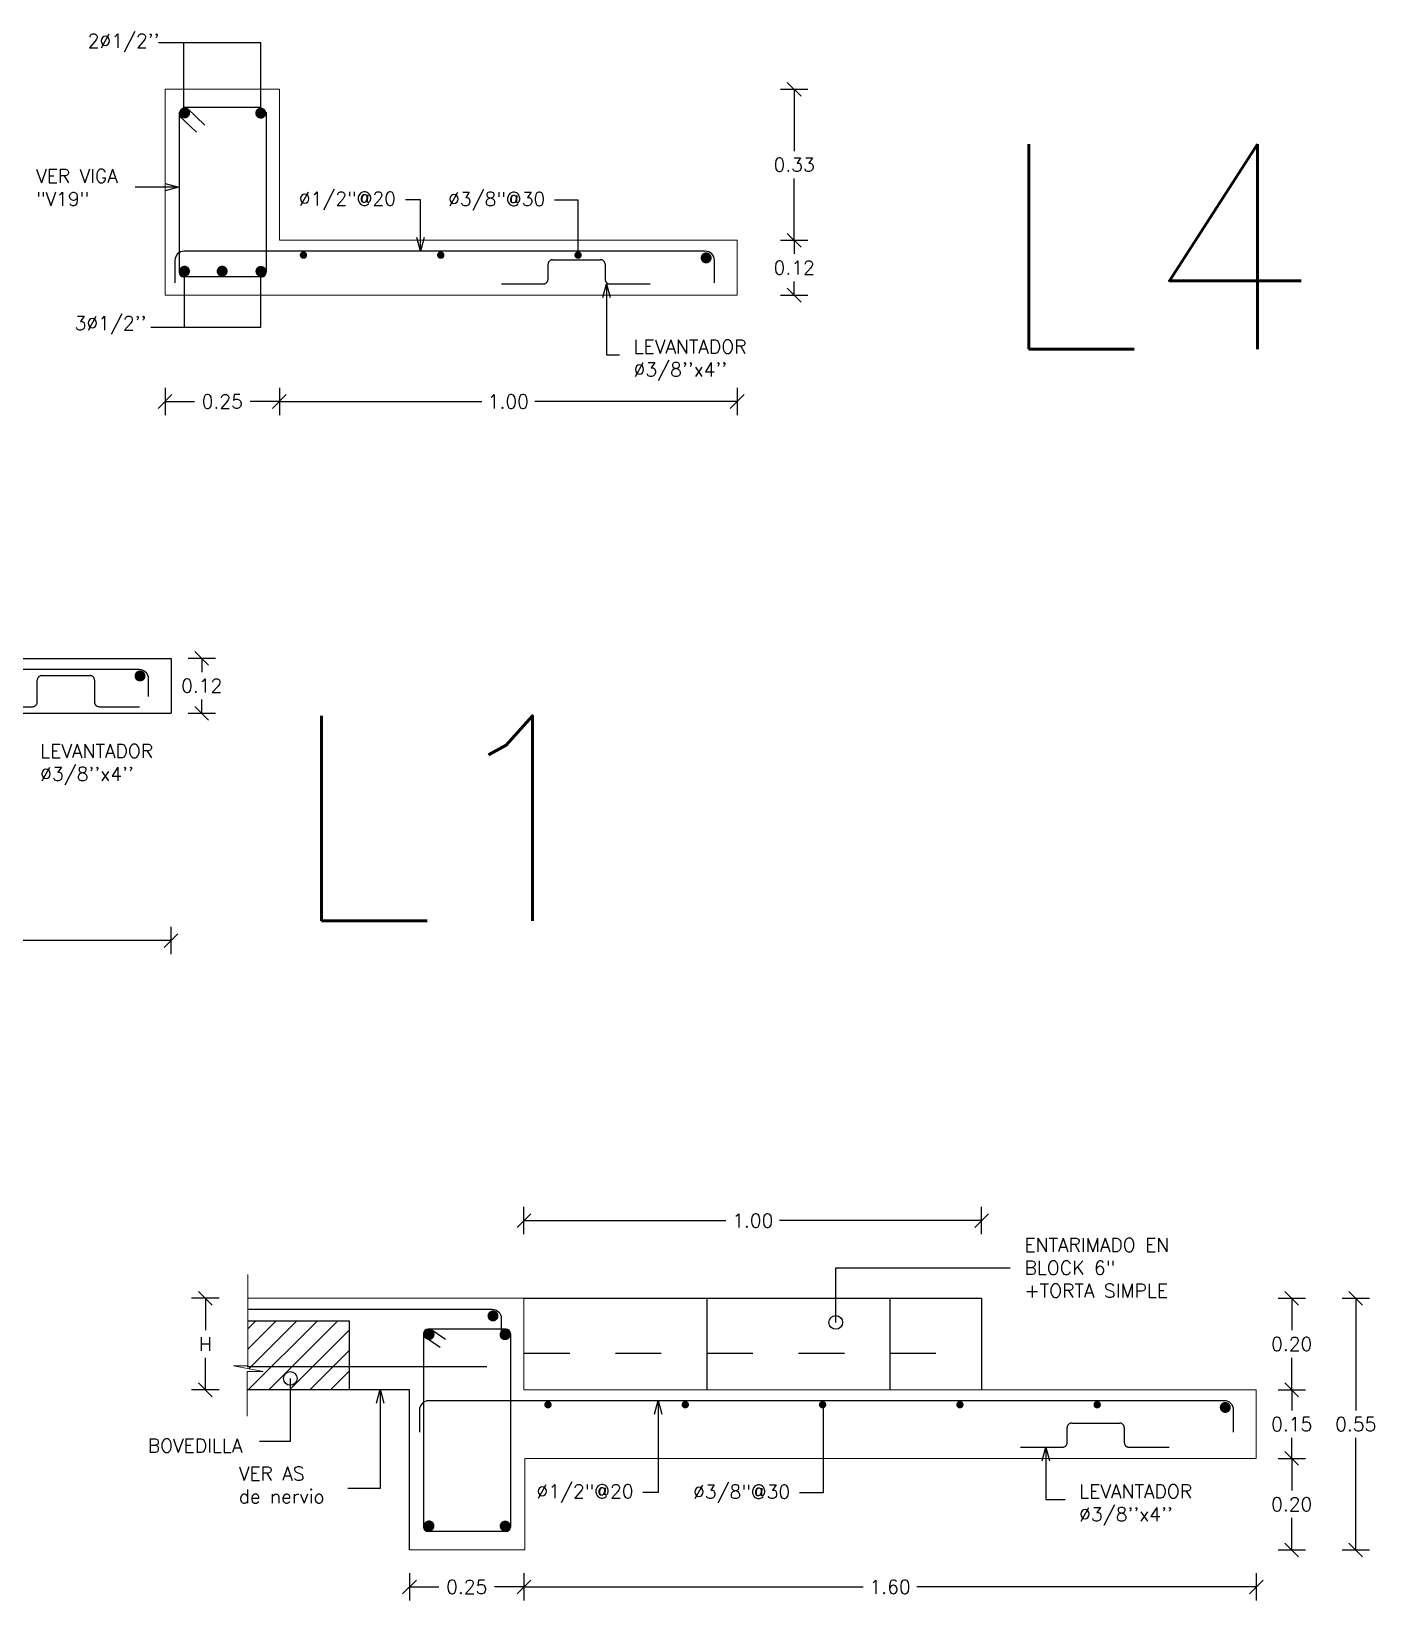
# Model space of a CAD drawing. Header units: metres. Extents: x -44 to 358, y -286 to 66.
# Drawn here: x 31.103 to 34.038, y 14.149 to 17.578 of the extents above; entities that cross this region are included whole.
import ezdxf

# ---------------------------------------------------------------- set-up
doc = ezdxf.new("R2010")
doc.units = ezdxf.units.M
doc.header["$LTSCALE"] = 0.3
doc.header["$PDMODE"] = 3
for name, pattern in [('CONTINU', [0]), ('DASHED', [0.75, 0.5, -0.25]), ('HIDDEN', [9.525, 6.35, -3.175])]:
    doc.linetypes.add(name, pattern=pattern)
for name, color, linetype in [('ACERO', 5, 'Continuous'), ('DIMTEXTO', 4, 'Continuous'), ('HATCH MUROS', 8, 'Continuous'), ('SECCION', 1, 'Continuous')]:
    doc.layers.add(name, color=color, linetype=linetype)
doc.layers.add('VIGAS', color=1, linetype='HIDDEN', lineweight=15)
doc.styles.add('RomanS', font='romans.shx')
doc.styles.add('SIMPLEX', font='simplex_.ttf', dxfattribs={"height": 0.2})
doc.styles.add('SMPLEX', font='simplex.shx')
doc.dimstyles.new('D-15', dxfattribs={"dimscale": 0.15, "dimtxt": 0.2, "dimasz": 0.2, "dimexe": 0.18, "dimexo": 0.2, "dimgap": 0.1, "dimtad": 0, "dimtih": 1, "dimtoh": 1, "dimzin": 0, "dimdsep": 46, "dimtxsty": 'SMPLEX', "dimblk": 'OBLIQUE', "dimcen": 0.09, "dimdle": 0.2, "dimclrd": 4, "dimclre": 4, "dimclrt": 4, "dimadec": 0, "dimazin": 0, "dimtfac": 1, "dimtofl": 0, "dimtmove": 0, "dimatfit": 3, "dimldrblk": 'OPEN30', "dimfxl": 1, "dimtolj": 1, "dimtzin": 0, "dimarcsym": 0})
doc.dimstyles.new('DIM-15', dxfattribs={"dimscale": 0.15, "dimtxt": 0.2, "dimasz": 0.2, "dimexe": 0.2, "dimexo": 0.1, "dimgap": 0.1, "dimtad": 0, "dimtih": 1, "dimtoh": 1, "dimzin": 0, "dimdsep": 46, "dimtxsty": 'RomanS', "dimblk1": 'OBLIQUE', "dimblk2": 'OBLIQUE', "dimsah": 1, "dimcen": 0.09, "dimclrd": 4, "dimclre": 4, "dimclrt": 4, "dimadec": 0, "dimazin": 0, "dimtfac": 1, "dimtofl": 0, "dimtmove": 1, "dimatfit": 3, "dimldrblk": 'OBLIQUE', "dimfxl": 0.2, "dimfxlon": 1, "dimtolj": 1, "dimtzin": 0, "dimarcsym": 0})

# ---------------------------------------------------------------- blocks, each defined once
blk = doc.blocks.new('_OBLIQUE')
at = {"color": 0, "linetype": 'ByBlock'}
blk.add_line((-0.5, -0.5), (0.5, 0.5), dxfattribs=at)
blk = doc.blocks.new('*D542')
at = {"layer": 'DEFPOINTS', "color": 0, "transparency": 16777216}
for p in [(31.4084, 16.0878), (29.8084, 15.6767), (31.4084, 15.5911)]:
    blk.add_point(p, dxfattribs=at)
at = {"layer": 'HATCH MUROS', "color": 4, "lineweight": -2, "transparency": 16777216}
for p, q in [((29.8084, 15.6211), (29.8084, 15.5611)), ((31.4084, 15.6211), (31.4084, 15.5611)), ((29.8084, 15.5911), (30.3699, 15.5911)), ((31.4084, 15.5911), (30.847, 15.5911))]:
    blk.add_line(p, q, dxfattribs=at)
at = {"layer": 'HATCH MUROS', "color": 4, "lineweight": -2, "transparency": 16777216, "xscale": 0.03, "yscale": 0.03, "zscale": 0.03, "rotation": 180}
blk.add_blockref('_OBLIQUE', (29.8084, 15.5911), dxfattribs=at)
at = {"layer": 'HATCH MUROS', "color": 4, "lineweight": -2, "transparency": 16777216, "xscale": 0.03, "yscale": 0.03, "zscale": 0.03}
blk.add_blockref('_OBLIQUE', (31.4084, 15.5911), dxfattribs=at)
at = {"layer": 'HATCH MUROS', "color": 4, "transparency": 16777216, "insert": (30.6084, 15.5911), "char_height": 0.03, "attachment_point": 5, "style": 'RomanS'}
blk.add_mtext('\\A1;0.40 @ 1.60 (MAX)\\PVER PLANTA', dxfattribs=at)
blk = doc.blocks.new('*D398')
at = {"layer": 'DEFPOINTS', "color": 0, "linetype": 'Continuous', "transparency": 16777216}
for p in [(31.4084, 16.2078), (31.4756, 16.2078), (31.4084, 16.0878)]:
    blk.add_point(p, dxfattribs=at)
at = {"layer": 'DIMTEXTO', "color": 4, "linetype": 'Continuous', "lineweight": -2, "transparency": 16777216}
for p, q in [((31.4456, 16.2078), (31.5056, 16.2078)), ((31.4756, 16.2078), (31.4756, 16.1778)), ((31.4756, 16.0878), (31.4756, 16.1178)), ((31.4456, 16.0878), (31.5056, 16.0878))]:
    blk.add_line(p, q, dxfattribs=at)
at = {"layer": 'DIMTEXTO', "color": 4, "linetype": 'Continuous', "lineweight": -2, "transparency": 16777216, "xscale": 0.03, "yscale": 0.03, "zscale": 0.03}
for p, rotation in [((31.4756, 16.2078), 90), ((31.4756, 16.0878), 270)]:
    blk.add_blockref('_OBLIQUE', p, dxfattribs=dict(at, rotation=rotation))
at = {"layer": 'DIMTEXTO', "color": 4, "linetype": 'Continuous', "lineweight": 0, "transparency": 16777216, "insert": (31.4756, 16.1478), "char_height": 0.03, "attachment_point": 5, "style": 'RomanS'}
blk.add_mtext('\\A1;0.12', dxfattribs=at)
blk = doc.blocks.new('*D595')
at = {"layer": 'DEFPOINTS', "color": 0, "linetype": 'Continuous', "transparency": 16777216}
for p in [(31.3954, 17.4514), (31.6454, 17.1214), (32.77, 17.1214)]:
    blk.add_point(p, dxfattribs=at)
at = {"layer": 'DIMTEXTO', "color": 4, "linetype": 'Continuous', "lineweight": -2, "transparency": 16777216}
for p, q in [((32.74, 17.4514), (32.8, 17.4514)), ((32.77, 17.4514), (32.77, 17.3164)), ((32.77, 17.1214), (32.77, 17.2564)), ((32.74, 17.1214), (32.8, 17.1214))]:
    blk.add_line(p, q, dxfattribs=at)
at = {"layer": 'DIMTEXTO', "color": 4, "linetype": 'Continuous', "lineweight": -2, "transparency": 16777216, "xscale": 0.03, "yscale": 0.03, "zscale": 0.03}
for p, rotation in [((32.77, 17.4514), 90), ((32.77, 17.1214), 270)]:
    blk.add_blockref('_OBLIQUE', p, dxfattribs=dict(at, rotation=rotation))
at = {"layer": 'DIMTEXTO', "color": 4, "linetype": 'Continuous', "lineweight": 0, "transparency": 16777216, "insert": (32.77, 17.2864), "char_height": 0.03, "attachment_point": 5, "style": 'RomanS'}
blk.add_mtext('\\A1;0.33', dxfattribs=at)
blk = doc.blocks.new('*D596')
at = {"layer": 'DEFPOINTS', "color": 0, "linetype": 'Continuous', "transparency": 16777216}
for p in [(31.6454, 17.1214), (31.6454, 17.0014), (32.77, 17.0014)]:
    blk.add_point(p, dxfattribs=at)
at = {"layer": 'DIMTEXTO', "color": 4, "linetype": 'Continuous', "lineweight": -2, "transparency": 16777216}
for p, q in [((32.74, 17.1214), (32.8, 17.1214)), ((32.77, 17.1214), (32.77, 17.0914)), ((32.77, 17.0014), (32.77, 17.0314)), ((32.74, 17.0014), (32.8, 17.0014))]:
    blk.add_line(p, q, dxfattribs=at)
at = {"layer": 'DIMTEXTO', "color": 4, "linetype": 'Continuous', "lineweight": -2, "transparency": 16777216, "xscale": 0.03, "yscale": 0.03, "zscale": 0.03}
for p, rotation in [((32.77, 17.1214), 90), ((32.77, 17.0014), 270)]:
    blk.add_blockref('_OBLIQUE', p, dxfattribs=dict(at, rotation=rotation))
at = {"layer": 'DIMTEXTO', "color": 4, "linetype": 'Continuous', "lineweight": 0, "transparency": 16777216, "insert": (32.77, 17.0614), "char_height": 0.03, "attachment_point": 5, "style": 'RomanS'}
blk.add_mtext('\\A1;0.12', dxfattribs=at)
blk = doc.blocks.new('*D597')
at = {"layer": 'DEFPOINTS', "color": 0, "transparency": 16777216}
for p in [(31.6454, 17.1214), (31.3954, 17.0014), (31.3954, 16.769)]:
    blk.add_point(p, dxfattribs=at)
at = {"layer": 'DIMTEXTO', "color": 4, "lineweight": -2, "transparency": 16777216}
for p, q in [((31.3954, 16.799), (31.3954, 16.739)), ((31.3954, 16.769), (31.4597, 16.769)), ((31.6454, 16.769), (31.5811, 16.769)), ((31.6454, 16.799), (31.6454, 16.739))]:
    blk.add_line(p, q, dxfattribs=at)
at = {"layer": 'DIMTEXTO', "color": 4, "lineweight": -2, "transparency": 16777216, "xscale": 0.03, "yscale": 0.03, "zscale": 0.03, "rotation": 180}
blk.add_blockref('_OBLIQUE', (31.3954, 16.769), dxfattribs=at)
at = {"layer": 'DIMTEXTO', "color": 4, "lineweight": -2, "transparency": 16777216, "xscale": 0.03, "yscale": 0.03, "zscale": 0.03}
blk.add_blockref('_OBLIQUE', (31.6454, 16.769), dxfattribs=at)
at = {"layer": 'DIMTEXTO', "color": 4, "transparency": 16777216, "insert": (31.5204, 16.769), "char_height": 0.03, "attachment_point": 5, "style": 'SMPLEX'}
blk.add_mtext('\\A1;0.25', dxfattribs=at)
blk = doc.blocks.new('_Open30')
at = {"color": 0, "lineweight": -2}
for p, q in [((-1, 0.27), (0, 0)), ((0, 0), (-1, -0.27)), ((0, 0), (-1, 0))]:
    blk.add_line(p, q, dxfattribs=at)
blk = doc.blocks.new('*D598')
at = {"layer": 'DEFPOINTS', "color": 0, "transparency": 16777216}
for p in [(31.6454, 17.1214), (32.6454, 17.0014), (32.6454, 16.769)]:
    blk.add_point(p, dxfattribs=at)
at = {"layer": 'DIMTEXTO', "color": 4, "lineweight": -2, "transparency": 16777216}
for p, q in [((31.6454, 16.799), (31.6454, 16.739)), ((31.6454, 16.769), (32.0876, 16.769)), ((32.6454, 16.769), (32.2033, 16.769)), ((32.6454, 16.799), (32.6454, 16.739))]:
    blk.add_line(p, q, dxfattribs=at)
at = {"layer": 'DIMTEXTO', "color": 4, "lineweight": -2, "transparency": 16777216, "xscale": 0.03, "yscale": 0.03, "zscale": 0.03, "rotation": 180}
blk.add_blockref('_OBLIQUE', (31.6454, 16.769), dxfattribs=at)
at = {"layer": 'DIMTEXTO', "color": 4, "lineweight": -2, "transparency": 16777216, "xscale": 0.03, "yscale": 0.03, "zscale": 0.03}
blk.add_blockref('_OBLIQUE', (32.6454, 16.769), dxfattribs=at)
at = {"layer": 'DIMTEXTO', "color": 4, "transparency": 16777216, "insert": (32.1454, 16.769), "char_height": 0.03, "attachment_point": 5, "style": 'SMPLEX'}
blk.add_mtext('\\A1;1.00', dxfattribs=at)
blk = doc.blocks.new('*U599')
at = {"layer": 'ACERO', "const_width": 0.008064}
blk.add_lwpolyline([(0.004032, 0, -1), (-0.004032, 0, -1)], format="xyb", close=True, dxfattribs=at)
blk = doc.blocks.new('*U600')
at = {"layer": 'HATCH MUROS', "color": 0, "linetype": 'ByBlock', "lineweight": -2}
for p in [(0, 0), (0.3, 0), (0.6, 0)]:
    blk.add_blockref('*U599', p, dxfattribs=at)
blk = doc.blocks.new('*D632')
at = {"layer": 'DEFPOINTS', "color": 0, "transparency": 16777216}
for p in [(32.1796, 14.5293), (31.9296, 14.2593), (32.1796, 14.1787)]:
    blk.add_point(p, dxfattribs=at)
at = {"layer": 'DIMTEXTO', "color": 4, "lineweight": -2, "transparency": 16777216}
for p, q in [((31.9296, 14.2087), (31.9296, 14.1487)), ((32.1796, 14.2087), (32.1796, 14.1487)), ((31.9296, 14.1787), (31.9939, 14.1787)), ((32.1796, 14.1787), (32.1153, 14.1787))]:
    blk.add_line(p, q, dxfattribs=at)
at = {"layer": 'DIMTEXTO', "color": 4, "lineweight": -2, "transparency": 16777216, "xscale": 0.03, "yscale": 0.03, "zscale": 0.03, "rotation": 180}
blk.add_blockref('_OBLIQUE', (31.9296, 14.1787), dxfattribs=at)
at = {"layer": 'DIMTEXTO', "color": 4, "lineweight": -2, "transparency": 16777216, "xscale": 0.03, "yscale": 0.03, "zscale": 0.03}
blk.add_blockref('_OBLIQUE', (32.1796, 14.1787), dxfattribs=at)
at = {"layer": 'DIMTEXTO', "color": 4, "transparency": 16777216, "insert": (32.0546, 14.1787), "char_height": 0.03, "attachment_point": 5, "style": 'RomanS'}
blk.add_mtext('\\A1;0.25', dxfattribs=at)
blk = doc.blocks.new('*D633')
at = {"layer": 'DEFPOINTS', "color": 0, "linetype": 'Continuous', "transparency": 16777216}
for p in [(31.4835, 14.8093), (31.5763, 14.8093), (31.5748, 14.6093)]:
    blk.add_point(p, dxfattribs=at)
at = {"layer": 'DIMTEXTO', "color": 4, "linetype": 'Continuous', "lineweight": -2, "transparency": 16777216}
for p, q in [((31.5135, 14.8093), (31.4535, 14.8093)), ((31.4835, 14.8093), (31.4835, 14.7393)), ((31.4835, 14.6093), (31.4835, 14.6793)), ((31.5135, 14.6093), (31.4535, 14.6093))]:
    blk.add_line(p, q, dxfattribs=at)
at = {"layer": 'DIMTEXTO', "color": 4, "linetype": 'Continuous', "lineweight": -2, "transparency": 16777216, "xscale": 0.03, "yscale": 0.03, "zscale": 0.03}
for p, rotation in [((31.4835, 14.8093), 90), ((31.4835, 14.6093), 270)]:
    blk.add_blockref('_OBLIQUE', p, dxfattribs=dict(at, rotation=rotation))
at = {"layer": 'DIMTEXTO', "color": 4, "linetype": 'Continuous', "lineweight": 0, "transparency": 16777216, "insert": (31.4835, 14.7093), "char_height": 0.03, "attachment_point": 5, "style": 'RomanS'}
blk.add_mtext('\\A1;H', dxfattribs=at)
blk = doc.blocks.new('*D636')
at = {"layer": 'DEFPOINTS', "color": 0, "linetype": 'Continuous', "transparency": 16777216}
for p in [(33.7796, 14.6093), (33.7796, 14.4593), (33.8571, 14.4593)]:
    blk.add_point(p, dxfattribs=at)
at = {"layer": 'DIMTEXTO', "color": 4, "linetype": 'Continuous', "lineweight": -2, "transparency": 16777216}
for p, q in [((33.8271, 14.6093), (33.8871, 14.6093)), ((33.8571, 14.6093), (33.8571, 14.5643)), ((33.8571, 14.4593), (33.8571, 14.5043)), ((33.8271, 14.4593), (33.8871, 14.4593))]:
    blk.add_line(p, q, dxfattribs=at)
at = {"layer": 'DIMTEXTO', "color": 4, "linetype": 'Continuous', "lineweight": -2, "transparency": 16777216, "xscale": 0.03, "yscale": 0.03, "zscale": 0.03}
for p, rotation in [((33.8571, 14.6093), 90), ((33.8571, 14.4593), 270)]:
    blk.add_blockref('_OBLIQUE', p, dxfattribs=dict(at, rotation=rotation))
at = {"layer": 'DIMTEXTO', "color": 4, "linetype": 'Continuous', "lineweight": 0, "transparency": 16777216, "insert": (33.8571, 14.5343), "char_height": 0.03, "attachment_point": 5, "style": 'RomanS'}
blk.add_mtext('\\A1;0.15', dxfattribs=at)
blk = doc.blocks.new('*U634')
at = {"layer": 'ACERO', "const_width": 0.008064}
blk.add_lwpolyline([(0.004032, 0, -1), (-0.004032, 0, -1)], format="xyb", close=True, dxfattribs=at)
blk = doc.blocks.new('*U635')
at = {"layer": 'HATCH MUROS', "color": 0, "linetype": 'ByBlock', "lineweight": -2}
for p in [(0, 0), (0.3, 0), (0.6, 0)]:
    blk.add_blockref('*U634', p, dxfattribs=at)
at = {"layer": 'HATCH MUROS', "color": 0, "linetype": 'ByBlock', "lineweight": -2, "transparency": 16777216}
for p in [(0.9, 0), (1.2, 0)]:
    blk.add_blockref('*U634', p, dxfattribs=at)
blk = doc.blocks.new('*D637')
at = {"layer": 'DEFPOINTS', "color": 0, "transparency": 16777216}
for p in [(32.1796, 14.6093), (33.7796, 14.4593), (33.7796, 14.1787)]:
    blk.add_point(p, dxfattribs=at)
at = {"layer": 'DIMTEXTO', "color": 4, "lineweight": -2, "transparency": 16777216}
for p, q in [((32.1796, 14.2087), (32.1796, 14.1487)), ((33.7796, 14.2087), (33.7796, 14.1487)), ((32.1796, 14.1787), (32.921, 14.1787)), ((33.7796, 14.1787), (33.0382, 14.1787))]:
    blk.add_line(p, q, dxfattribs=at)
at = {"layer": 'DIMTEXTO', "color": 4, "lineweight": -2, "transparency": 16777216, "xscale": 0.03, "yscale": 0.03, "zscale": 0.03, "rotation": 180}
blk.add_blockref('_OBLIQUE', (32.1796, 14.1787), dxfattribs=at)
at = {"layer": 'DIMTEXTO', "color": 4, "lineweight": -2, "transparency": 16777216, "xscale": 0.03, "yscale": 0.03, "zscale": 0.03}
blk.add_blockref('_OBLIQUE', (33.7796, 14.1787), dxfattribs=at)
at = {"layer": 'DIMTEXTO', "color": 4, "transparency": 16777216, "insert": (32.9796, 14.1787), "char_height": 0.03, "attachment_point": 5, "style": 'RomanS'}
blk.add_mtext('\\A1;1.60', dxfattribs=at)
blk = doc.blocks.new('*D638')
at = {"layer": 'DEFPOINTS', "color": 0, "transparency": 16777216}
for p in [(33.1796, 14.9792), (33.1796, 14.8093), (32.1796, 14.6893)]:
    blk.add_point(p, dxfattribs=at)
at = {"layer": 'DIMTEXTO', "color": 4, "lineweight": -2, "transparency": 16777216}
for p, q in [((32.1796, 14.9492), (32.1796, 15.0092)), ((33.1796, 14.9492), (33.1796, 15.0092)), ((32.1796, 14.9792), (32.621, 14.9792)), ((33.1796, 14.9792), (32.7382, 14.9792))]:
    blk.add_line(p, q, dxfattribs=at)
at = {"layer": 'DIMTEXTO', "color": 4, "lineweight": -2, "transparency": 16777216, "xscale": 0.03, "yscale": 0.03, "zscale": 0.03, "rotation": 180}
blk.add_blockref('_OBLIQUE', (32.1796, 14.9792), dxfattribs=at)
at = {"layer": 'DIMTEXTO', "color": 4, "lineweight": -2, "transparency": 16777216, "xscale": 0.03, "yscale": 0.03, "zscale": 0.03}
blk.add_blockref('_OBLIQUE', (33.1796, 14.9792), dxfattribs=at)
at = {"layer": 'DIMTEXTO', "color": 4, "transparency": 16777216, "insert": (32.6796, 14.9792), "char_height": 0.03, "attachment_point": 5, "style": 'RomanS'}
blk.add_mtext('\\A1;1.00', dxfattribs=at)
blk = doc.blocks.new('*D679')
at = {"layer": 'DEFPOINTS', "color": 0, "linetype": 'Continuous', "transparency": 16777216}
for p in [(32.1796, 14.8093), (33.997, 14.8093), (32.1815, 14.2593)]:
    blk.add_point(p, dxfattribs=at)
at = {"layer": 'DIMTEXTO', "color": 4, "linetype": 'Continuous', "lineweight": -2, "transparency": 16777216}
for p, q in [((33.967, 14.8093), (34.027, 14.8093)), ((33.997, 14.8093), (33.997, 14.5643)), ((33.997, 14.2593), (33.997, 14.5043)), ((33.967, 14.2593), (34.027, 14.2593))]:
    blk.add_line(p, q, dxfattribs=at)
at = {"layer": 'DIMTEXTO', "color": 4, "linetype": 'Continuous', "lineweight": -2, "transparency": 16777216, "xscale": 0.03, "yscale": 0.03, "zscale": 0.03}
for p, rotation in [((33.997, 14.8093), 90), ((33.997, 14.2593), 270)]:
    blk.add_blockref('_OBLIQUE', p, dxfattribs=dict(at, rotation=rotation))
at = {"layer": 'DIMTEXTO', "color": 4, "linetype": 'Continuous', "lineweight": 0, "transparency": 16777216, "insert": (33.997, 14.5343), "char_height": 0.03, "attachment_point": 5, "style": 'RomanS'}
blk.add_mtext('\\A1;0.55', dxfattribs=at)
blk = doc.blocks.new('*D680')
at = {"layer": 'DEFPOINTS', "color": 0, "transparency": 16777216}
for p in [(33.7796, 14.4593), (32.1815, 14.2593), (33.8571, 14.2593)]:
    blk.add_point(p, dxfattribs=at)
at = {"layer": 'DIMTEXTO', "color": 4, "lineweight": -2, "transparency": 16777216}
for p, q in [((33.8271, 14.4593), (33.8871, 14.4593)), ((33.8571, 14.4593), (33.8571, 14.3893)), ((33.8571, 14.2593), (33.8571, 14.3293)), ((33.8271, 14.2593), (33.8871, 14.2593))]:
    blk.add_line(p, q, dxfattribs=at)
at = {"layer": 'DIMTEXTO', "color": 4, "lineweight": -2, "transparency": 16777216, "xscale": 0.03, "yscale": 0.03, "zscale": 0.03}
for p, rotation in [((33.8571, 14.4593), 90), ((33.8571, 14.2593), 270)]:
    blk.add_blockref('_OBLIQUE', p, dxfattribs=dict(at, rotation=rotation))
at = {"layer": 'DIMTEXTO', "color": 4, "transparency": 16777216, "insert": (33.8571, 14.3593), "char_height": 0.03, "attachment_point": 5, "style": 'RomanS'}
blk.add_mtext('\\A1;0.20', dxfattribs=at)
blk = doc.blocks.new('*D681')
at = {"layer": 'DEFPOINTS', "color": 0, "transparency": 16777216}
for p in [(32.1796, 14.8093), (33.8571, 14.8093), (33.7796, 14.6093)]:
    blk.add_point(p, dxfattribs=at)
at = {"layer": 'DIMTEXTO', "color": 4, "lineweight": -2, "transparency": 16777216}
for p, q in [((33.8271, 14.8093), (33.8871, 14.8093)), ((33.8571, 14.8093), (33.8571, 14.7393)), ((33.8571, 14.6093), (33.8571, 14.6793)), ((33.8271, 14.6093), (33.8871, 14.6093))]:
    blk.add_line(p, q, dxfattribs=at)
at = {"layer": 'DIMTEXTO', "color": 4, "lineweight": -2, "transparency": 16777216, "xscale": 0.03, "yscale": 0.03, "zscale": 0.03}
for p, rotation in [((33.8571, 14.8093), 90), ((33.8571, 14.6093), 270)]:
    blk.add_blockref('_OBLIQUE', p, dxfattribs=dict(at, rotation=rotation))
at = {"layer": 'DIMTEXTO', "color": 4, "transparency": 16777216, "insert": (33.8571, 14.7093), "char_height": 0.03, "attachment_point": 5, "style": 'RomanS'}
blk.add_mtext('\\A1;0.20', dxfattribs=at)

msp = doc.modelspace()

# ---------------------------------------------------------------- hatches: boundary and pattern name
at = {"layer": 'HATCH MUROS'}
h = msp.add_hatch(dxfattribs=at)
h.set_pattern_fill('ANSI31', color=8, scale=0.01, style=0)
h.set_pattern_definition([(45, (4.75213, -0.182535), (-0.02245064, 0.02245064), [])])
h.paths.add_polyline_path([(31.5763046, 14.7593011), (31.5763046, 14.661912), (31.5448163, 14.661912), (31.609832, 14.6496313), (31.5747685, 14.6496313), (31.5747685, 14.6104588), (31.798703, 14.6104588), (31.798703, 14.7093011), (31.798703, 14.7593011)])

# ---------------------------------------------------------------- linework, layer by layer
at = {"layer": 'ACERO'}
for p, q in [((31.4260361, 17.4013942), (31.4260361, 17.0513942)), ((31.4261849, 17.3934116), (31.4641619, 17.3572208)), ((31.6037349, 17.4113942), (31.4360884, 17.4113942)), ((31.4441879, 17.4093062), (31.4821649, 17.3731154)), ((31.6162898, 17.4013942), (31.6162898, 17.0513942)), ((31.6042639, 17.0413942), (31.4381122, 17.0413942)), ((31.9602448, 14.7320282), (31.9602448, 14.3094496)), ((31.9602448, 14.7270303), (31.9967377, 14.7025684)), ((32.1399245, 14.7420282), (31.9702448, 14.7420282)), ((31.975913, 14.7420282), (32.0079782, 14.7199144)), ((32.1499245, 14.7320282), (32.1499245, 14.3094496)), ((32.1399245, 14.2994496), (31.9702448, 14.2994496))]:
    msp.add_line(p, q, dxfattribs=at)
at = {"layer": 'ACERO', "const_width": 0.012}
for points, elevation in [([(31.4441122, 17.3996235, -1), (31.4321122, 17.3996235, -1)], 0.4671289), ([(31.6105931, 17.3991799, -1), (31.5985931, 17.3991799, -1)], 0.4671289), ([(31.526225, 17.0537354, -1), (31.514225, 17.0537354, -1)], -0.4671289)]:
    msp.add_lwpolyline(points, format="xyb", close=True, dxfattribs=dict(at, elevation=elevation))
at = {"layer": 'ACERO'}
for points in [[(32.5958648, 17.0284872), (32.5958648, 17.0774863, 0.414213562), (32.5758648, 17.0974863), (31.4371125, 17.0974863, 0.414213562), (31.4171125, 17.0774863), (31.4171125, 17.0284872)], [(29.2051306, 16.183862), (31.3388995, 16.183862, -0.408073112), (31.3588995, 16.1632645), (31.3588995, 16.1242664)], [(31.5763046, 14.7854116), (32.1100735, 14.7854116, -0.414213562), (32.1300735, 14.7654116), (32.1300735, 14.7258159)], [(33.7300735, 14.5164125), (33.7300735, 14.5654116, 0.414213562), (33.7100735, 14.5854116), (31.9713212, 14.5854116, 0.414213562), (31.9513212, 14.5654116), (31.9513212, 14.5164125)]]:
    msp.add_lwpolyline(points, format="xyb", dxfattribs=at)
at = {"layer": 'ACERO', "color": 2, "linetype": 'HIDDEN'}
for points in [[(32.1303474, 17.0259856), (32.2221432, 17.0259856, 0.414213562), (32.2321432, 17.0359856), (32.2321432, 17.0688192, -0.414213562), (32.2421432, 17.0788192), (32.3471086, 17.0788192, -0.414213562), (32.3571086, 17.0688192), (32.3571086, 17.0359856, 0.414213562), (32.3671086, 17.0259856), (32.4552014, 17.0259856)], [(31.0145272, 16.1021548), (31.1063229, 16.1021548, 0.414213562), (31.1163229, 16.1121548), (31.1163229, 16.1600939, -0.414213562), (31.1263229, 16.1700939), (31.2312884, 16.1700939, -0.414213562), (31.2412884, 16.1600939), (31.2412884, 16.1121548, 0.414213562), (31.2512884, 16.1021548), (31.3393811, 16.1021548)], [(33.2645561, 14.4839109), (33.3563519, 14.4839109, 0.414213562), (33.3663519, 14.4939109), (33.3663519, 14.5267445, -0.414213562), (33.3763519, 14.5367445), (33.4813174, 14.5367445, -0.414213562), (33.4913174, 14.5267445), (33.4913174, 14.4939109, 0.414213562), (33.5013174, 14.4839109), (33.5894101, 14.4839109)]]:
    msp.add_lwpolyline(points, format="xyb", dxfattribs=at)
at = {"layer": 'ACERO', "const_width": 0.012}
for points in [[(32.5837231, 17.0828811, -1), (32.5717231, 17.0828811, -1)], [(31.4439265, 17.0537354, -1), (31.4319265, 17.0537354, -1)], [(31.610918, 17.0534272, -1), (31.598918, 17.0534272, -1)], [(31.3467578, 16.1692569, -1), (31.3347578, 16.1692569, -1)], [(32.1179318, 14.7708064, -1), (32.1059318, 14.7708064, -1)], [(31.9783209, 14.7302575, -1), (31.9663209, 14.7302575, -1)], [(32.1442278, 14.7298139, -1), (32.1322278, 14.7298139, -1)], [(33.7179318, 14.5708064, -1), (33.7059318, 14.5708064, -1)], [(31.9781352, 14.3117908, -1), (31.9661352, 14.3117908, -1)], [(32.1445527, 14.3114826, -1), (32.1325527, 14.3114826, -1)]]:
    msp.add_lwpolyline(points, format="xyb", close=True, dxfattribs=at)
at = {"layer": 'ACERO'}
msp.add_lwpolyline([(31.5747685, 14.6604588), (32.0982294, 14.6604588)], dxfattribs=at)
for centre, start, end in [((31.4360361, 17.0513942), 180, 270), ((31.6062898, 17.0513942), 270, 0), ((31.9702448, 14.7320282), 90, 180), ((32.1399245, 14.7320282), 0, 90), ((31.9702448, 14.3094496), 180, 270), ((32.1399245, 14.3094496), 270, 0)]:
    msp.add_arc(centre, 0.01, start, end, dxfattribs=at)
at = {"layer": 'DIMTEXTO', "elevation": 0.4671289}
for points in [[(31.6045931, 17.4051799), (31.6045931, 17.5524983), (31.3808585, 17.5524983)], [(31.4361374, 17.4113942), (31.4361374, 17.5524983)], [(31.4381122, 16.9309029), (31.4381122, 17.0425671)]]:
    msp.add_lwpolyline(points, dxfattribs=at)
at = {"layer": 'DIMTEXTO'}
for points in [[(32.2978542, 17.0974863), (32.2978542, 17.2088297), (32.2465542, 17.2088297)], [(31.6042639, 17.0486571), (31.6042639, 16.9309029), (31.3640158, 16.9309029)], [(32.833108, 14.5862549), (32.833108, 14.3839218), (32.781808, 14.3839218)]]:
    msp.add_lwpolyline(points, dxfattribs=at)
at = {"layer": 'HATCH MUROS', "color": 8}
for p, q in [((32.5796195, 14.6093195), (32.5796195, 14.8093195)), ((32.9796195, 14.6093195), (32.9796195, 14.8093195)), ((31.798703, 14.7593011), (31.5763046, 14.7593011)), ((31.798703, 14.7093011), (31.798703, 14.7593011)), ((31.798703, 14.6093011), (31.798703, 14.7093011))]:
    msp.add_line(p, q, dxfattribs=at)
msp.add_lwpolyline([(32.1796195, 14.8093195), (33.1796195, 14.8093195), (33.1796195, 14.6093195)], dxfattribs=at)
at = {"layer": 'HATCH MUROS', "color": 8, "linetype": 'DASHED', "ltscale": 0.5}
msp.add_lwpolyline([(32.1796195, 14.6893195), (33.1796195, 14.6893195)], dxfattribs=at)
at = {"layer": 'SECCION', "linetype": 'CONTINU', "lineweight": 0}
for p, q in [((31.3954107, 17.4513942), (31.6454107, 17.4513942)), ((31.3954107, 17.0013942), (31.3954107, 17.4513942)), ((31.6454107, 17.1213942), (31.6454107, 17.4513942))]:
    msp.add_line(p, q, dxfattribs=at)
at = {"layer": 'SECCION', "color": 1, "linetype": 'CONTINU', "ltscale": 0.025}
for p, q in [((29.2051306, 16.20777), (31.4084455, 16.20777)), ((31.4084455, 16.20777), (31.4084455, 16.08777)), ((29.8084455, 16.08777), (31.4084455, 16.08777)), ((31.9296195, 14.6093011), (31.5747685, 14.6093011)), ((31.9296195, 14.2593195), (31.9296195, 14.6093011))]:
    msp.add_line(p, q, dxfattribs=at)
at = {"layer": 'VIGAS', "linetype": 'Continuous', "lineweight": 0}
for p, q in [((32.1815056, 14.2593195), (32.1815056, 14.4593195)), ((31.9296195, 14.2593195), (32.1815056, 14.2593195))]:
    msp.add_line(p, q, dxfattribs=at)
for points in [[(31.6454107, 17.1213942), (32.6454107, 17.1213942), (32.6454107, 17.0013942), (31.3954107, 17.0013942)], [(31.5763046, 14.8093195), (32.1796195, 14.8093195), (32.1796195, 14.6093195), (33.7796195, 14.6093195), (33.7796195, 14.4593195), (32.1815056, 14.4593195)]]:
    msp.add_lwpolyline(points, dxfattribs=at)
at = {"layer": 'VIGAS', "color": 3, "linetype": 'Continuous'}
msp.add_lwpolyline([(31.5763046, 14.8610021), (31.5763046, 14.661912), (31.5448163, 14.661912), (31.609832, 14.6496313), (31.5747685, 14.6496313), (31.5747685, 14.5518467)], dxfattribs=at)

# ---------------------------------------------------------------- block references
at = {"layer": 'HATCH MUROS'}
for name, p in [('*U600', (31.6978542, 17.0889198)), ('*U635', (32.232063, 14.5768451))]:
    msp.add_blockref(name, p, dxfattribs=at)

# ---------------------------------------------------------------- texts
at = {"layer": 'DIMTEXTO', "color": 4, "char_height": 0.03, "attachment_point": 4, "style": 'SMPLEX'}
for s, insert in [("2%%C1/2''", (31.2263744, 17.5521033, 0.4671289)), ('VER VIGA\\P"V19"', (31.1136444, 17.2367177, 0.1272072)), ("3%%C1/2''", (31.1979225, 16.9351526, 1.8575108))]:
    msp.add_mtext(s, dxfattribs=dict(at, insert=insert))
at = {"layer": 'DIMTEXTO', "insert": (33.2059594, 17.1074691), "char_height": 0.448, "width": 1.10897765, "attachment_point": 4, "style": 'SIMPLEX'}
msp.add_mtext('L4', dxfattribs=at)
at = {"layer": 'DIMTEXTO', "attachment_point": 4}
for s, insert, char_height, style in [('%%C1/2"@20', (31.6878385, 17.2074228), 0.03, 'RomanS'), ('%%C3/8"@30', (32.0138847, 17.2063813), 0.03, 'RomanS'), ("LEVANTADOR \\P%%C3/8''x4''", (32.4191513, 16.8589103), 0.03, 'RomanS'), ('L1', (31.6606107, 15.8581957), 0.448, 'SIMPLEX'), ("LEVANTADOR \\P%%C3/8''x4''", (31.1226845, 15.9752861), 0.03, 'RomanS'), ('ENTARIMADO EN \\PBLOCK 6"\\P+TORTA SIMPLE', (33.2731107, 14.8759463), 0.03, 'RomanS'), ('BOVEDILLA', (31.3576028, 14.4873228), 0.03, 'RomanS'), ('VER AS\\Pde nervio', (31.5564691, 14.4013213), 0.03, 'RomanS'), ('%%C1/2"@20', (32.206988, 14.382515), 0.03, 'RomanS'), ('%%C3/8"@30', (32.5491385, 14.3814735), 0.03, 'RomanS'), ("LEVANTADOR \\P%%C3/8''x4''", (33.3927439, 14.3574731), 0.03, 'RomanS')]:
    msp.add_mtext(s, dxfattribs=dict(at, insert=insert, char_height=char_height, style=style))

# ---------------------------------------------------------------- dimensions: what is measured, and where the dimension line sits
at = {"layer": 'DIMTEXTO', "linetype": 'Continuous', "lineweight": 0}
for base, p1, p2, picture, middle in [((32.7699765, 17.1213942), (31.3954107, 17.4513942), (31.6454107, 17.1213942), '*D595', (32.7699765, 17.2863942)), ((32.7699765, 17.0013942), (31.6454107, 17.1213942), (31.6454107, 17.0013942), '*D596', (32.7699765, 17.0613942)), ((31.4755747, 16.20777), (31.4084455, 16.08777), (31.4084455, 16.20777), '*D398', (31.4755747, 16.14777)), ((33.9970382, 14.8093195), (32.1815056, 14.2593195), (32.1796195, 14.8093195), '*D679', (33.9970382, 14.5343195)), ((33.8571015, 14.4593195), (33.7796195, 14.6093195), (33.7796195, 14.4593195), '*D636', (33.8571015, 14.5343195))]:
    dim = msp.add_linear_dim(base=base, p1=p1, p2=p2, angle=90, dimstyle='DIM-15', dxfattribs=at)
    dim.commit()
    dim.dimension.update_dxf_attribs({"geometry": picture, "text_midpoint": middle})
at = {"layer": 'DIMTEXTO'}
for base, p2, picture, middle in [((31.3954107, 16.7690197), (31.3954107, 17.0013942), '*D597', (31.5204107, 16.7690197)), ((32.6454107, 16.7690197), (32.6454107, 17.0013942), '*D598', (32.1454107, 16.7690197))]:
    dim = msp.add_linear_dim(base=base, p1=(31.6454107, 17.1213942), p2=p2, dimstyle='DIM-15', override={"dimtxsty": 'SMPLEX'}, dxfattribs=at)
    dim.commit()
    dim.dimension.update_dxf_attribs({"geometry": picture, "text_midpoint": middle})
dim = msp.add_linear_dim(base=(33.1796195, 14.9791599), p1=(32.1796195, 14.6893195), p2=(33.1796195, 14.8093195), dimstyle='DIM-15', dxfattribs=at)
dim.commit()
dim.dimension.update_dxf_attribs({"geometry": '*D638', "text_midpoint": (32.6796195, 14.9791599)})
at = {"layer": 'DIMTEXTO', "linetype": 'Continuous', "lineweight": 0}
dim = msp.add_linear_dim(base=(31.483537, 14.8093195), p1=(31.5747685, 14.6093011), p2=(31.5763046, 14.8093195), angle=90, text='H', dimstyle='DIM-15', dxfattribs=at)
dim.commit()
dim.dimension.update_dxf_attribs({"geometry": '*D633', "text_midpoint": (31.483537, 14.7093103)})
at = {"layer": 'DIMTEXTO'}
for base, p1, p2, angle, picture, middle in [((33.8571015, 14.8093195), (33.7796195, 14.6093195), (32.1796195, 14.8093195), 90, '*D681', (33.8571015, 14.7093195)), ((33.7796195, 14.1786599), (32.1796195, 14.6093195), (33.7796195, 14.4593195), 0, '*D637', (32.9796195, 14.1786599)), ((32.1796195, 14.1786599), (31.9296195, 14.2593195), (32.1796195, 14.5293195), 0, '*D632', (32.0546195, 14.1786599)), ((33.8571015, 14.2593195), (33.7796195, 14.4593195), (32.1815056, 14.2593195), 90, '*D680', (33.8571015, 14.3593195))]:
    dim = msp.add_linear_dim(base=base, p1=p1, p2=p2, angle=angle, dimstyle='DIM-15', dxfattribs=at)
    dim.commit()
    dim.dimension.update_dxf_attribs({"geometry": picture, "text_midpoint": middle})
at = {"layer": 'HATCH MUROS'}
dim = msp.add_linear_dim(base=(31.4084455, 15.5911408), p1=(29.8084455, 15.676702), p2=(31.4084455, 16.08777), angle=0, text='0.40 @ <> (MAX)\\PVER PLANTA', dimstyle='DIM-15', dxfattribs=at)
dim.commit()
dim.dimension.update_dxf_attribs({"geometry": '*D542', "text_midpoint": (30.6084455, 15.5911408)})

# ---------------------------------------------------------------- leaders
at = {"layer": 'DIMTEXTO', "color": 4}
msp.add_leader([(31.4255358, 17.2373525, 0.3105516), (31.3299468, 17.2373525, 0.3105516)], dimstyle='D-15', override={"dimgap": 0.1, "dimtad": 0}, dxfattribs=at)
at = {"layer": 'DIMTEXTO', "linetype": 'Continuous', "lineweight": 0}
for points in [[(31.9537517, 17.0972739), (31.9537517, 17.2098711), (31.920508, 17.2098711)], [(32.4729012, 14.5860425), (32.4729012, 14.3849633), (32.4396575, 14.3849633)]]:
    msp.add_leader(points, dimstyle='D-15', dxfattribs=at)
at = {"layer": 'DIMTEXTO'}
for points in [[(32.3598446, 17.0259856), (32.3598446, 16.8711141), (32.3883571, 16.8711141)], [(31.8655358, 14.6104588), (31.8655358, 14.3939134), (31.794603, 14.3939134)], [(33.3196616, 14.4839109), (33.3196616, 14.3696768), (33.3619498, 14.3696768)]]:
    msp.add_leader(points, dimstyle='D-15', override={"dimtmove": 1}, dxfattribs=at)
at = {"layer": 'DIMTEXTO', "linetype": 'Continuous', "lineweight": 0}
for points in [[(32.8607925, 14.7565159), (32.8607925, 14.8761096), (33.2420891, 14.8761096)], [(31.6691567, 14.6343403), (31.6691567, 14.4963948), (31.6020806, 14.4963948)]]:
    msp.add_leader(points, dimstyle='DIM-15', override={"dimldrblk": 'DotBlank'}, dxfattribs=at)

doc.saveas('drawing.dxf')
